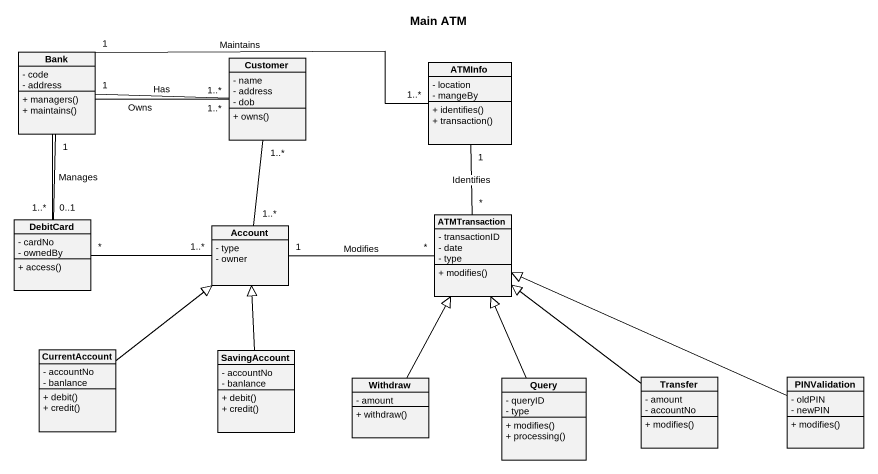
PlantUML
@startuml
title Main ATM
hide circle
hide empty members
skinparam classAttributeIconSize 0
class Bank {
  - code
  - address
  + managers()
  + maintains()
}
class Customer {
  - name
  - address
  - dob
  + owns()
}
class ATMInfo {
  - location
  - mangeBy
  + identifies()
  + transaction()
}
class DebitCard {
  - cardNo
  - ownedBy
  + access()
}
class ATMTransaction {
  - transactionID
  - date
  - type
  + modifies()
}
class Account {
  - type
  - owner
}
class CurrentAccount {
  - accountNo
  - banlance
  + debit()
  + credit()
}
class SavingAccount {
  - accountNo
  - banlance
  + debit()
  + credit()
}
class Withdraw {
  - amount
  + withdraw()
}
class Query {
  - queryID
  - type
  + modifies()
  + processing()
}
class Transfer {
  - amount
  - accountNo
  + modifies()
}
class PINValidation {
  - oldPIN
  - newPIN
  + modifies()
}
Bank "1" -right- "1..*" Customer : Has
Bank "1" -right- "1..*" ATMInfo : Maintains
Bank "1" -- "1..*" DebitCard : Manages
Customer "1..*" -- "0..1" DebitCard : Owns
Customer "1..*" -- "1..*" Account
ATMInfo "1" -- "*" ATMTransaction : Identifies
DebitCard "*" -right- "1..*" Account
Account "1" -right- "*" ATMTransaction : Modifies
CurrentAccount -up-|> Account
SavingAccount -up-|> Account
Withdraw -up-|> ATMTransaction
Query -up-|> ATMTransaction
Transfer -up-|> ATMTransaction
PINValidation -left-|> ATMTransaction
@enduml
